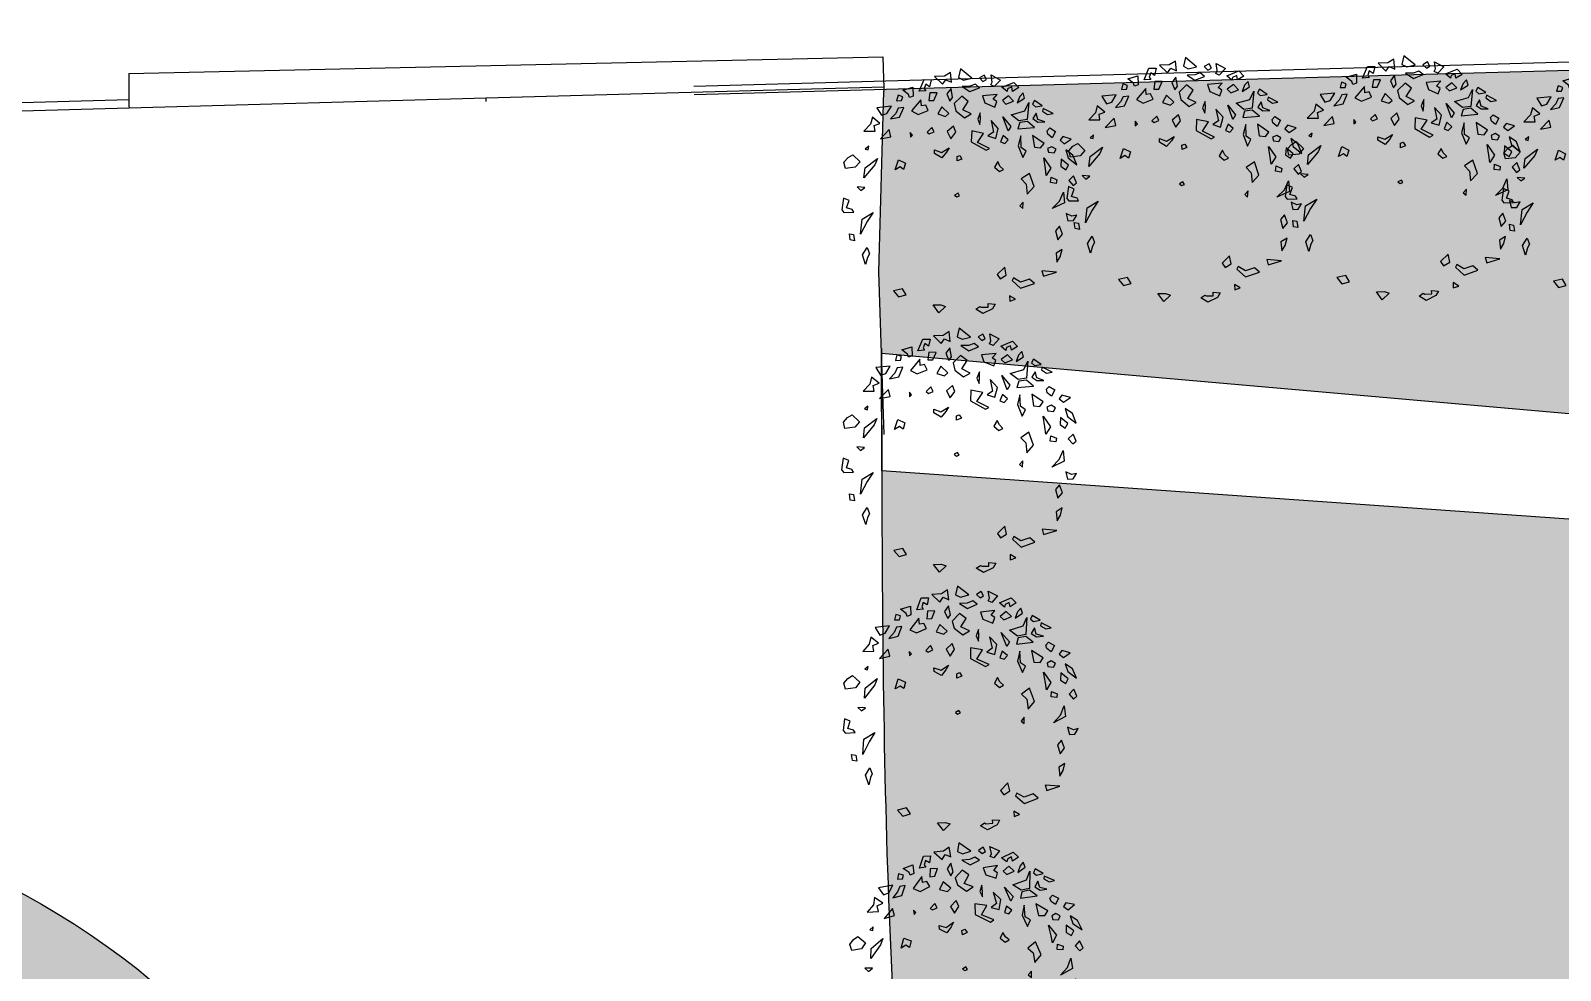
# Model space of a CAD drawing. Header units: inches. Extents: x 625 to 2719, y 1 to 1360.
# Drawn here: x 925.42 to 963.91, y 707.89 to 731.52 of the extents above; entities that cross this region are included whole.
import ezdxf

# ---------------------------------------------------------------- set-up
doc = ezdxf.new("R2010")
doc.units = ezdxf.units.IN
doc.header["$MEASUREMENT"] = 0
doc.layers.add('CAY', color=94, linetype='Continuous')
doc.layers.add('DIENHOA', color=3, linetype='Continuous')

# ---------------------------------------------------------------- blocks, each defined once
blk = doc.blocks.new('Cay01-mb')
at = {"layer": 'DIENHOA'}
for p, q in [((-63.74867528708501, 1501.140836871338), (-139.6021761070849, 1457.920704871343)), ((-55.32049808708507, 1382.28610887134), (-63.74867528708501, 1501.140836871338)), ((56.92652151291486, 1540.493818871342), (28.9611723129151, 1436.31114687134)), ((189.0960311129149, 1425.505986871336), (56.92652151291486, 1540.493818871342)), ((-645.4537348870849, 1301.302018871334), (-522.137242887085, 1332.935432871338)), ((-578.371826887085, 1246.139568871338), (-645.4537348870849, 1301.302018871334)), ((-522.137242887085, 1332.935432871338), (-522.2921828870849, 1225.816774871339)), ((-449.095986887085, 1283.732330871338), (-385.9836416870849, 1423.247164871333)), ((-365.661431887085, 1367.167012871338), (-386.1384800870849, 1316.129014871338)), ((-386.1384800870849, 1316.129014871338), (-369.1775030870849, 1287.248198871333)), ((-385.9836416870849, 1423.247164871333), (-298.4248632870849, 1419.122712871336)), ((-321.5001790870849, 1334.924760871334), (-365.661431887085, 1367.167012871338)), ((-298.4248632870849, 1419.122712871336), (-321.5001790870849, 1334.924760871334)), ((-139.6021761070849, 1457.920704871343), (-257.5963444870849, 1457.920704871343)), ((-257.5963444870849, 1457.920704871343), (-164.8864918070849, 1360.676296871337)), ((-164.8864918070849, 1360.676296871337), (-122.7456362870848, 1414.701334871337)), ((-122.7456362870848, 1414.701334871337), (-55.32049808708507, 1382.28610887134)), ((-63.74867528708501, 1306.651766871335), (-114.317484487085, 1241.822076871336)), ((-46.89232088708513, 1198.602198871333), (-63.74867528708501, 1306.651766871335)), ((28.9611723129151, 1436.31114687134), (87.95815871291506, 1403.896174871341)), ((163.8116011129152, 1328.261324871339), (71.1018297129151, 1328.261324871339)), ((71.1018297129151, 1328.261324871339), (163.8116011129152, 1263.431888871339)), ((87.95815871291506, 1403.896174871341), (189.0960311129149, 1425.505986871336)), ((231.2371711129151, 1349.871644871339), (163.8116011129152, 1328.261324871339)), ((163.8116011129152, 1263.431888871339), (281.806031112915, 1306.651766871335)), ((281.806031112915, 1306.651766871335), (231.2371711129151, 1349.871644871339)), ((340.802865112915, 1457.920704871343), (281.806031112915, 1425.505986871336)), ((281.806031112915, 1425.505986871336), (323.9466631129151, 1382.28610887134)), ((323.9466631129151, 1382.28610887134), (366.087549112915, 1403.896174871341)), ((366.087549112915, 1403.896174871341), (340.802865112915, 1457.920704871343)), ((416.6564091129153, 1339.066484871335), (433.5126111129152, 1371.481456871334)), ((458.7970411129149, 1317.45667287134), (416.6564091129153, 1339.066484871335)), ((425.0846371129151, 1457.920704871343), (534.650585112915, 1393.091014871337)), ((433.5126111129152, 1371.481456871334), (425.0846371129151, 1457.920704871343)), ((534.650585112915, 1393.091014871337), (458.7970411129149, 1317.45667287134)), ((551.507041112915, 1306.651766871335), (694.7859011129149, 1360.676296871337)), ((610.504129112915, 1252.626728871335), (551.507041112915, 1306.651766871335)), ((669.5012171129151, 1306.651766871335), (618.9323571129148, 1285.04195487134)), ((677.9294451129149, 1252.626728871335), (669.5012171129151, 1306.651766871335)), ((753.7829891129154, 1295.846606871339), (677.9294451129149, 1252.626728871335)), ((694.7859011129149, 1360.676296871337), (753.7829891129154, 1295.846606871339)), ((-789.401884887085, 1111.512456871336), (-964.1688708870848, 1099.362874871338)), ((-845.636976887085, 1024.716338871338), (-789.401884887085, 1111.512456871336)), ((-705.0497548870849, 1241.705744871339), (-723.8465168870849, 1177.068332871342)), ((-723.8465168870849, 1177.068332871342), (-663.487226887085, 1176.305062871339)), ((-648.9696028870849, 1221.383458871336), (-705.0497548870849, 1241.705744871339)), ((-663.487226887085, 1176.305062871339), (-648.9696028870849, 1221.383458871336)), ((-567.370324887085, 1211.299404871337), (-578.371826887085, 1246.139568871338)), ((-522.2921828870849, 1225.816774871339), (-567.370324887085, 1211.299404871337)), ((-429.6911488870851, 1180.89357287134), (-547.202724887085, 1048.101356871339)), ((-369.1775030870849, 1287.248198871333), (-449.095986887085, 1283.732330871338)), ((-427.247668887085, 1106.934614871338), (-429.6911488870851, 1180.89357287134)), ((-374.528927487085, 1113.811918871339), (-427.247668887085, 1106.934614871338)), ((-346.566296087085, 1050.091446871338), (-374.528927487085, 1113.811918871339)), ((-319.0573086870847, 1260.966564871334), (-334.492228287085, 1169.128800871338)), ((-334.492228287085, 1169.128800871338), (-274.133116087085, 1168.365530871335)), ((-231.4985048870849, 1256.842366871337), (-319.0573086870847, 1260.966564871334)), ((-274.133116087085, 1168.365530871335), (-231.4985048870849, 1256.842366871337)), ((-114.317484487085, 1241.822076871336), (-80.60480108708498, 1155.382320871337)), ((-80.60480108708498, 1155.382320871337), (-46.89232088708513, 1198.602198871333)), ((62.67385571291516, 1209.407358871336), (-30.03599188708517, 1122.967602871337)), ((-30.03599188708517, 1122.967602871337), (-13.17984068708506, 1036.527846871337)), ((138.5274251129151, 1144.577668871338), (62.67385571291516, 1209.407358871336)), ((71.1018297129151, 1047.332752871342), (138.5274251129151, 1144.577668871338)), ((492.5099531129149, 1220.212010871335), (315.5184351129149, 1209.407358871336)), ((315.5184351129149, 1209.407358871336), (340.802865112915, 1122.967602871337)), ((340.802865112915, 1122.967602871337), (458.7970411129149, 1068.943072871334)), ((441.940839112915, 1166.18748087134), (492.5099531129149, 1220.212010871335)), ((484.0817251129151, 1133.772762871333), (441.940839112915, 1166.18748087134)), ((458.7970411129149, 1068.943072871334), (484.0817251129151, 1133.772762871333)), ((627.3605851129146, 1198.602198871333), (551.507041112915, 1144.577668871338)), ((551.507041112915, 1144.577668871338), (593.6476731129151, 1101.357790871341)), ((593.6476731129151, 1101.357790871341), (686.357165112915, 1133.772762871333)), ((618.9323571129148, 1285.04195487134), (610.504129112915, 1252.626728871335)), ((686.357165112915, 1133.772762871333), (627.3605851129146, 1198.602198871333)), ((762.2107091129146, 1187.797038871337), (728.4985591129152, 1112.16244287134)), ((728.4985591129152, 1112.16244287134), (821.2083051129152, 1166.18748087134)), ((804.3515951129152, 1231.017170871339), (762.2107091129146, 1187.797038871337)), ((821.2083051129152, 1166.18748087134), (804.3515951129152, 1231.017170871339)), ((821.2083051129152, 1014.918034871334), (871.7769111129151, 1112.16244287134)), ((871.7769111129151, 1112.16244287134), (846.4924811129154, 906.8684668713395)), ((939.2022271129154, 1133.772762871333), (913.9177971129152, 1090.552630871338)), ((1031.912227112915, 1068.943072871334), (939.2022271129154, 1133.772762871333)), ((-1021.671930887085, 986.2058748713389), (-1044.747322887085, 902.0081768713353)), ((-931.6695708870849, 908.1227188713383), (-1021.671930887085, 986.2058748713389)), ((-964.1688708870848, 1099.362874871338), (-910.274642887085, 1005.920084871337)), ((-910.274642887085, 1005.920084871337), (-845.636976887085, 1024.716338871338)), ((-738.5185728870848, 1024.87102487134), (-804.073940887085, 959.3151488713338)), ((-804.073940887085, 959.3151488713338), (-692.6769068870849, 979.029612871338)), ((-706.122142887085, 1087.828734871335), (-738.5185728870848, 1024.87102487134)), ((-639.8032508870847, 1093.024812871336), (-706.122142887085, 1087.828734871335)), ((-692.6769068870849, 979.029612871338), (-639.8032508870847, 1093.024812871336)), ((-547.202724887085, 1048.101356871339), (-468.201612887085, 1004.858110871333)), ((-468.201612887085, 1004.858110871333), (-346.566296087085, 1050.091446871338)), ((-181.742828427085, 1090.552630871338), (-232.3116350870851, 1004.113382871343)), ((-232.3116350870851, 1004.113382871343), (-139.6021761070849, 971.6981568713381)), ((-97.46115548708485, 1004.113382871343), (-181.742828427085, 1090.552630871338)), ((-139.6021761070849, 971.6981568713381), (-97.46115548708485, 1004.113382871343)), ((-13.17984068708506, 1036.527846871337), (87.95815871291506, 950.0883448713357)), ((172.239829112915, 993.3082228713392), (71.1018297129151, 1047.332752871342)), ((87.95815871291506, 950.0883448713357), (172.239829112915, 993.3082228713392)), ((281.806031112915, 1004.113382871343), (248.0933731129151, 928.4782788713419)), ((248.0933731129151, 928.4782788713419), (273.3778031129148, 863.648588871336)), ((273.3778031129148, 863.648588871336), (281.806031112915, 928.4782788713419)), ((281.806031112915, 928.4782788713419), (281.806031112915, 1004.113382871343)), ((551.507041112915, 950.0883448713357), (644.216787112915, 831.233870871336)), ((610.504129112915, 777.2093408713336), (551.507041112915, 950.0883448713357)), ((652.6450151129147, 971.6981568713381), (821.2083051129152, 1014.918034871334)), ((745.3547611129152, 896.063306871336), (652.6450151129147, 971.6981568713381)), ((913.9177971129152, 1090.552630871338), (947.6304551129151, 1058.137912871338)), ((956.0586831129149, 982.5033168713417), (913.9177971129152, 917.6736268713357)), ((947.6304551129151, 1058.137912871338), (1031.912227112915, 1068.943072871334)), ((972.9148851129148, 906.8684668713395), (956.0586831129149, 982.5033168713417)), ((1040.339947112915, 1036.527846871337), (1031.912227112915, 1004.113382871343)), ((1031.912227112915, 1004.113382871343), (1090.909315112915, 960.8929968713346)), ((1158.334377112915, 971.6981568713381), (1040.339947112915, 1036.527846871337)), ((1090.909315112915, 960.8929968713346), (1158.334377112915, 971.6981568713381)), ((-1044.747322887085, 902.0081768713353), (-1128.182258887085, 818.5734948713362)), ((-1128.182258887085, 818.5734948713362), (-993.8637568870848, 815.3667448713386)), ((-1002.267092887085, 883.3668628713422), (-931.6695708870849, 908.1227188713383)), ((-993.8637568870848, 815.3667448713386), (-1002.267092887085, 883.3668628713422)), ((-822.2829468870848, 831.233870871336), (-931.848894887085, 723.1843028713338)), ((-931.848894887085, 723.1843028713338), (-805.4267448870849, 744.7941148713362)), ((-805.4267448870849, 744.7941148713362), (-822.2829468870848, 831.233870871336)), ((-544.153708887085, 755.599020871341), (-569.438138887085, 788.0139928713397)), ((-569.438138887085, 788.0139928713397), (-569.438138887085, 733.98895487134)), ((-569.438138887085, 733.98895487134), (-544.153708887085, 755.599020871341)), ((-308.165153687085, 842.0387768713335), (-367.162317887085, 788.0139928713397)), ((-367.162317887085, 788.0139928713397), (-341.8778116870849, 766.4041808713373)), ((-341.8778116870849, 766.4041808713373), (-282.8808506870851, 788.0139928713397)), ((-282.8808506870851, 788.0139928713397), (-308.165153687085, 842.0387768713335)), ((-46.89232088708513, 852.8439368713371), (-122.7456362870848, 788.0139928713397)), ((-122.7456362870848, 788.0139928713397), (-80.60480108708498, 701.5744908713386)), ((-80.60480108708498, 701.5744908713386), (-21.60781468708478, 777.2093408713336)), ((-21.60781468708478, 777.2093408713336), (-46.89232088708513, 852.8439368713371)), ((172.239829112915, 788.0139928713397), (163.8116011129152, 658.3546128713351)), ((315.5184351129149, 755.599020871341), (172.239829112915, 788.0139928713397)), ((239.6651451129148, 647.5497068713375), (315.5184351129149, 755.599020871341)), ((433.5126111129152, 766.4041808713373), (366.087549112915, 723.1843028713338)), ((492.5099531129149, 809.6240588713408), (408.2281811129151, 906.8684668713395)), ((408.2281811129151, 906.8684668713395), (433.5126111129152, 766.4041808713373)), ((458.7970411129149, 690.7693308713351), (492.5099531129149, 809.6240588713408)), ((644.216787112915, 831.233870871336), (610.504129112915, 777.2093408713336)), ((753.7829891129154, 874.4537488713395), (728.4985591129152, 798.8188988713373)), ((728.4985591129152, 798.8188988713373), (930.7739991129151, 809.6240588713408)), ((846.4924811129154, 906.8684668713395), (745.3547611129152, 896.063306871336)), ((846.4924811129154, 885.2584008713384), (753.7829891129154, 874.4537488713395)), ((930.7739991129151, 809.6240588713408), (846.4924811129154, 885.2584008713384)), ((913.9177971129152, 917.6736268713357), (972.9148851129148, 874.4537488713395)), ((1057.196657112915, 874.4537488713395), (972.9148851129148, 906.8684668713395)), ((972.9148851129148, 874.4537488713395), (1057.196657112915, 874.4537488713395)), ((1082.481087112915, 766.4041808713373), (1116.193745112915, 798.8188988713373)), ((1090.909315112915, 723.1843028713338), (1082.481087112915, 766.4041808713373)), ((1116.193745112915, 798.8188988713373), (1183.619061112915, 755.599020871341)), ((1183.619061112915, 755.599020871341), (1141.477921112915, 679.9644248713375)), ((-1075.127754887085, 636.7445468713413), (-1117.268640887085, 604.3295748713354)), ((-1117.268640887085, 604.3295748713354), (-1083.555728887085, 593.5246688713378)), ((-1083.555728887085, 593.5246688713378), (-1075.127754887085, 636.7445468713413)), ((-282.8808506870851, 571.9148568713354), (-198.599154887085, 539.4998848713367)), ((-282.8808506870851, 528.6949788713391), (-282.8808506870851, 571.9148568713354)), ((-198.599154887085, 539.4998848713367), (-105.8893072870849, 593.5246688713378)), ((-105.8893072870849, 593.5246688713378), (-139.6021761070849, 539.4998848713367)), ((163.8116011129152, 658.3546128713351), (340.802865112915, 550.3050448713329)), ((382.9437511129154, 571.9148568713354), (239.6651451129148, 647.5497068713375)), ((340.802865112915, 550.3050448713329), (382.9437511129154, 571.9148568713354)), ((366.087549112915, 723.1843028713338), (458.7970411129149, 690.7693308713351)), ((551.507041112915, 723.1843028713338), (517.794383112915, 647.5497068713375)), ((517.794383112915, 647.5497068713375), (568.3632431129149, 625.9398948713351)), ((610.504129112915, 669.159264871334), (551.507041112915, 723.1843028713338)), ((568.3632431129149, 625.9398948713351), (610.504129112915, 669.159264871334)), ((762.2107091129146, 712.3796508713349), (728.4985591129152, 593.5246688713378)), ((728.4985591129152, 593.5246688713378), (779.0671651129151, 453.0603828713356)), ((762.2107091129146, 571.9148568713354), (762.2107091129146, 712.3796508713349)), ((821.2083051129152, 528.6949788713391), (762.2107091129146, 571.9148568713354)), ((1040.339947112915, 615.1347348713389), (905.489569112915, 712.3796508713349)), ((905.489569112915, 712.3796508713349), (922.346025112915, 571.9148568713354)), ((922.346025112915, 571.9148568713354), (998.199569112915, 561.1102048713365)), ((998.199569112915, 561.1102048713365), (1040.339947112915, 615.1347348713389)), ((1133.049693112915, 571.9148568713354), (1082.481087112915, 550.3050448713329)), ((1141.477921112915, 679.9644248713375), (1090.909315112915, 723.1843028713338)), ((1183.619061112915, 539.4998848713367), (1133.049693112915, 571.9148568713354)), ((1267.900325112915, 690.7693308713351), (1234.187667112915, 647.5497068713375)), ((1234.187667112915, 647.5497068713375), (1284.757035112915, 604.3295748713354)), ((1369.038553112915, 658.3546128713351), (1267.900325112915, 690.7693308713351)), ((1284.757035112915, 604.3295748713354), (1369.038553112915, 658.3546128713351)), ((-1378.541422887085, 453.0603828713356), (-1327.972562887085, 507.0851668713367)), ((-1361.685220887085, 377.426040871338), (-1378.541422887085, 453.0603828713356)), ((-1243.691044887085, 388.2306928713369), (-1361.685220887085, 377.426040871338)), ((-1327.972562887085, 507.0851668713367), (-1268.975474887085, 539.4998848713367)), ((-1268.975474887085, 539.4998848713367), (-1184.693702887085, 453.0603828713356)), ((-1184.693702887085, 453.0603828713356), (-1243.691044887085, 388.2306928713369)), ((-1007.702438887085, 409.840758871338), (-1142.552816887085, 258.5713128713396)), ((-1142.552816887085, 258.5713128713396), (-1125.696614887085, 377.426040871338)), ((-1125.696614887085, 377.426040871338), (-973.989780887085, 485.475608871333)), ((-973.989780887085, 485.475608871333), (-1007.702438887085, 409.840758871338)), ((-763.2858588870849, 345.0108148713407), (-721.1449728870849, 463.8652888713405)), ((-704.288770887085, 377.426040871338), (-763.2858588870849, 345.0108148713407)), ((-721.1449728870849, 463.8652888713405), (-636.8634548870848, 420.6456648713356)), ((-662.1478848870847, 345.0108148713407), (-704.288770887085, 377.426040871338)), ((-636.8634548870848, 420.6456648713356), (-662.1478848870847, 345.0108148713407)), ((-198.599154887085, 474.6704488713367), (-282.8808506870851, 528.6949788713391)), ((-139.6021761070849, 539.4998848713367), (-198.599154887085, 474.6704488713367)), ((-13.17984068708506, 485.475608871333), (20.53302051291507, 496.2802608713391)), ((-13.17984068708506, 431.4505708713332), (-13.17984068708506, 485.475608871333)), ((45.81752671291497, 453.0603828713356), (-13.17984068708506, 431.4505708713332)), ((20.53302051291507, 496.2802608713391), (45.81752671291497, 453.0603828713356)), ((475.653751112915, 409.840758871338), (433.5126111129152, 345.0108148713407)), ((500.9381811129151, 355.8159748713369), (475.653751112915, 409.840758871338)), ((779.0671651129151, 453.0603828713356), (821.2083051129152, 528.6949788713391)), ((1048.768429112915, 312.5960968713334), (1031.912227112915, 442.2552228713394)), ((1031.912227112915, 442.2552228713394), (1116.193745112915, 312.5960968713334)), ((1082.481087112915, 550.3050448713329), (1090.909315112915, 507.0851668713367)), ((1090.909315112915, 507.0851668713367), (1158.334377112915, 496.2802608713391)), ((1158.334377112915, 496.2802608713391), (1183.619061112915, 539.4998848713367)), ((1242.615895112915, 420.6456648713356), (1234.187667112915, 334.2061628713345)), ((1326.897667112915, 345.0108148713407), (1242.615895112915, 420.6456648713356)), ((1385.894755112915, 463.8652888713405), (1301.612983112915, 528.6949788713391)), ((1301.612983112915, 528.6949788713391), (1326.897667112915, 431.4505708713332)), ((1326.897667112915, 431.4505708713332), (1428.035641112915, 345.0108148713407)), ((1428.035641112915, 345.0108148713407), (1385.894755112915, 463.8652888713405)), ((433.5126111129152, 345.0108148713407), (492.5099531129149, 290.9862848713383)), ((492.5099531129149, 290.9862848713383), (543.0788131129148, 312.5960968713334)), ((543.0788131129148, 312.5960968713334), (500.9381811129151, 355.8159748713369)), ((854.9207091129151, 258.5713128713396), (753.7829891129154, 193.741368871335)), ((753.7829891129154, 193.741368871335), (812.780077112915, 128.911932871335)), ((905.489569112915, 96.49693547133938), (854.9207091129151, 258.5713128713396)), ((1057.196657112915, 226.1565948713396), (1048.768429112915, 312.5960968713334)), ((1116.193745112915, 312.5960968713334), (1057.196657112915, 226.1565948713396)), ((1107.765517112915, 139.7168388713326), (1116.193745112915, 204.5465288713385)), ((1116.193745112915, 204.5465288713385), (1183.619061112915, 172.1315568713399)), ((1234.187667112915, 334.2061628713345), (1293.185009112915, 290.9862848713383)), ((1293.185009112915, 290.9862848713383), (1326.897667112915, 345.0108148713407)), ((1385.894755112915, 215.3516888713348), (1326.897667112915, 161.326650871335)), ((1419.607667112915, 128.911932871335), (1385.894755112915, 215.3516888713348)), ((-1395.397878887085, 20.86241567133402), (-1420.682308887085, -119.6022767286631)), ((-1327.972562887085, -11.55227692866174), (-1395.397878887085, 20.86241567133402)), ((-1134.124842887085, 139.7168388713326), (-1226.834588887085, 150.5219988713361)), ((-1226.834588887085, 150.5219988713361), (-1184.693702887085, 107.3016128713425)), ((-1184.693702887085, 107.3016128713425), (-1134.124842887085, 139.7168388713326)), ((-13.17984068708506, 42.47194827134081), (-55.32049808708507, 20.86241567133402)), ((-55.32049808708507, 20.86241567133402), (-30.03599188708517, -0.7474979286635062)), ((-30.03599188708517, -0.7474979286635062), (3.67686931291496, 10.05725567133777)), ((3.67686931291496, 10.05725567133777), (-13.17984068708506, 42.47194827134081)), ((812.780077112915, 128.911932871335), (821.2083051129152, 10.05725567133777)), ((821.2083051129152, 10.05725567133777), (905.489569112915, 96.49693547133938)), ((1175.191087112915, 128.911932871335), (1107.765517112915, 139.7168388713326)), ((1183.619061112915, 172.1315568713399), (1175.191087112915, 128.911932871335)), ((1208.903237112915, -87.1873809286626), (1259.472351112915, 20.86241567133402)), ((1259.472351112915, 20.86241567133402), (1267.900325112915, -108.7971167286596)), ((1326.897667112915, 161.326650871335), (1377.466781112915, 96.49693547133938)), ((1377.466781112915, 96.49693547133938), (1419.607667112915, 128.911932871335)), ((-1420.682308887085, -119.6022767286631), (-1395.397878887085, -152.016956628664)), ((-1395.397878887085, -152.016956628664), (-1277.403702887085, -152.016956628664)), ((-1361.685220887085, -97.99215992866084), (-1327.972562887085, -11.55227692866174)), ((-1294.259904887085, -119.6022767286631), (-1361.685220887085, -97.99215992866084)), ((-1277.403702887085, -152.016956628664), (-1294.259904887085, -119.6022767286631)), ((-1176.265728887085, -238.456445928663), (-1041.415096887085, -162.8219108886624)), ((-1041.415096887085, -162.8219108886624), (-1117.268640887085, -270.8713163286666)), ((770.6389371129148, -87.1873809286626), (728.4985591129152, -130.4070354086653)), ((728.4985591129152, -130.4070354086653), (762.2107091129146, -162.8219108886624)), ((762.2107091129146, -162.8219108886624), (770.6389371129148, -87.1873809286626)), ((1116.193745112915, -173.6266797286662), (1208.903237112915, -87.1873809286626)), ((1267.900325112915, -108.7971167286596), (1116.193745112915, -173.6266797286662)), ((-1201.550158887085, -422.1408131286589), (-1176.265728887085, -238.456445928663)), ((-1117.268640887085, -270.8713163286666), (-1201.550158887085, -422.1408131286589)), ((1352.182097112915, -270.8713163286666), (1284.757035112915, -238.456445928663)), ((1284.757035112915, -238.456445928663), (1301.612983112915, -324.8961257286646)), ((1301.612983112915, -324.8961257286646), (1369.038553112915, -324.8961257286646)), ((1411.179439112915, -260.0665627286653), (1352.182097112915, -270.8713163286666)), ((1369.038553112915, -324.8961257286646), (1411.179439112915, -260.0665627286653)), ((-1327.972562887085, -486.9705031286649), (-1336.400790887085, -411.3359071286613)), ((-1336.400790887085, -411.3359071286613), (-1285.831676887085, -422.1408131286589)), ((-1277.403702887085, -497.7754091286624), (-1327.972562887085, -486.9705031286649)), ((-1285.831676887085, -422.1408131286589), (-1277.403702887085, -497.7754091286624)), ((1200.475517112915, -389.7258919286687), (1149.906149112915, -443.75087912866)), ((1149.906149112915, -443.75087912866), (1175.191087112915, -551.8001931286635)), ((1175.191087112915, -551.8001931286635), (1234.187667112915, -486.9705031286649)), ((1234.187667112915, -486.9705031286649), (1200.475517112915, -389.7258919286687)), ((-1184.693702887085, -670.6544131286646), (-1125.696614887085, -584.2151651286622)), ((-1150.981298887085, -789.509141128663), (-1184.693702887085, -670.6544131286646)), ((-1125.696614887085, -703.0693851286633), (-1150.981298887085, -789.509141128663)), ((-1125.696614887085, -584.2151651286622), (-1100.412184887085, -659.8497611286584)), ((-1100.412184887085, -659.8497611286584), (-1125.696614887085, -703.0693851286633)), ((1225.759693112915, -670.6544131286646), (1149.906149112915, -713.8745451286595)), ((1149.906149112915, -713.8745451286595), (1158.334377112915, -821.923859128663)), ((1200.475517112915, -757.094423128663), (1225.759693112915, -670.6544131286646)), ((526.2223571129152, -865.1437371286665), (433.5126111129152, -951.583493128659)), ((543.0788131129148, -962.3883991286639), (526.2223571129152, -865.1437371286665)), ((1149.906149112915, -940.7785871286615), (972.9148851129148, -919.1685211286676)), ((972.9148851129148, -919.1685211286676), (989.7713411129148, -983.9982111286663)), ((1158.334377112915, -821.923859128663), (1200.475517112915, -757.094423128663)), ((-712.7167448870849, -1092.04803312866), (-822.2829468870848, -1113.657845128662)), ((-670.5761128870851, -1167.682375128665), (-712.7167448870849, -1092.04803312866)), ((433.5126111129152, -951.583493128659), (467.2255231129147, -1005.60827712866)), ((467.2255231129147, -1005.60827712866), (543.0788131129148, -962.3883991286639)), ((627.3605851129146, -994.8033711286625), (610.504129112915, -1027.218089128663)), ((610.504129112915, -1027.218089128663), (711.6421031129148, -1124.46275112866)), ((711.6421031129148, -1048.828155128664), (627.3605851129146, -994.8033711286625)), ((821.2083051129152, -1016.413183128665), (711.6421031129148, -1048.828155128664)), ((711.6421031129148, -1124.46275112866), (880.2051391129153, -1070.43771312866)), ((880.2051391129153, -1070.43771312866), (821.2083051129152, -1016.413183128665)), ((989.7713411129148, -983.9982111286663), (1149.906149112915, -940.7785871286615)), ((-822.2829468870848, -1113.657845128662), (-763.2858588870849, -1189.292441128659)), ((-763.2858588870849, -1189.292441128659), (-670.5761128870851, -1167.682375128665)), ((576.7914711129151, -1210.902253128661), (576.7914711129151, -1275.731943128667)), ((644.216787112915, -1254.122131128664), (576.7914711129151, -1210.902253128661)), ((576.7914711129151, -1275.731943128667), (644.216787112915, -1254.122131128664)), ((-282.8808506870851, -1394.586417128667), (-350.3059888870851, -1297.342009128661)), ((-350.3059888870851, -1297.342009128661), (-257.5963444870849, -1297.342009128661)), ((-198.599154887085, -1318.951821128663), (-282.8808506870851, -1394.586417128667)), ((-257.5963444870849, -1297.342009128661), (-198.599154887085, -1318.951821128663)), ((163.8116011129152, -1362.171699128659), (214.3804611129151, -1329.756981128667)), ((248.0933731129151, -1416.196229128662), (163.8116011129152, -1362.171699128659)), ((214.3804611129151, -1329.756981128667), (231.2371711129151, -1340.561887128664)), ((231.2371711129151, -1340.561887128664), (315.5184351129149, -1340.561887128664)), ((366.087549112915, -1362.171699128659), (248.0933731129151, -1416.196229128662)), ((315.5184351129149, -1340.561887128664), (315.5184351129149, -1297.342009128661)), ((315.5184351129149, -1297.342009128661), (399.8002071129149, -1308.146915128658)), ((399.8002071129149, -1308.146915128658), (366.087549112915, -1362.171699128659))]:
    blk.add_line(p, q, dxfattribs=at)
blk = doc.blocks.new('CSDCS')
at = {"transparency": 33554541}
h = blk.add_hatch(color=3, dxfattribs=at)
h.dxf.hatch_style = 1
h.set_gradient(color1=(244, 238, 81), color2=(0, 255, 0), name='INVSPHERICAL')
h.paths.add_polyline_path([(260.0893752037045, 174.7442707496097), (235.0686407056637, 174.7152708014831), (235.0686983522755, 174.6655341411775), (234.8214930087524, 170.1220379009011), (234.8331172561293, 168.0777552501832), (260.0893752037045, 165.1823179529591)])
h = blk.add_hatch(color=3, dxfattribs=at)
h.dxf.hatch_style = 1
h.set_gradient(color1=(244, 238, 81), color2=(0, 255, 0), name='INVSPHERICAL')
edge = h.paths.add_edge_path()
edge.add_line((260.0893752037045, 162.6593395972155), (234.7629187160092, 165.1202945387594))
edge.add_spline(control_points=[(234.7629187160092, 165.1202945387594), (234.7356705163714, 163.9965382772083), (234.7107015837737, 162.8799054975691), (234.6124073634073, 157.5368360472187), (234.6022018318017, 153.410570567259), (234.8301543570069, 148.0480166668711), (234.9084360590259, 146.7042815231163), (235.1719473225976, 143.2946103165862), (235.4040023589378, 141.1272583183008), (235.7525672560969, 137.9183950745046), (235.8568794707944, 136.9634232893479), (235.9584220843772, 135.9904506022238)], knot_values=[3.0873537385946, 3.0873537385946, 3.0873537385946, 3.0873537385946, 6.486129038307347, 6.486129038307347, 19.45838711492204, 19.45838711492204, 23.85592732688746, 23.85592732688746, 30.7360058866758, 30.7360058866758, 33.57628425592564, 33.57628425592564, 33.57628425592564, 33.57628425592564], degree=3, periodic=0)
edge.add_spline(control_points=[(235.9584220843753, 135.9904506022235), (236.2530853993394, 135.132889946603), (236.5476026568895, 134.276168297669), (237.6818836183229, 130.9819966784721), (238.5245379826765, 128.5460196611951), (239.6082782324011, 125.4548724150466), (239.8343198127104, 124.8123609231707), (240.1882316281244, 123.8104210254921), (240.3148345767167, 123.4528071089803), (240.5703845838188, 122.7326424516497), (240.7017488842648, 122.3631492783483), (241.1029636000312, 121.2265728216643), (241.3800598239677, 120.4315327200932), (242.1275784782811, 118.1700452826486), (242.596824639335, 116.6288790720857), (243.3833174953816, 113.2833664756944), (243.7010859924048, 111.4756246878027), (243.8885360009217, 108.7750308228474), (243.9130003430846, 107.9992726981024), (243.8978984598543, 106.8796875024099), (243.887262817324, 106.5501115020419), (243.8560668013379, 105.915306922915), (243.8355659438257, 105.6063320726443), (243.7632089871659, 104.7045494122556), (243.7006359842053, 104.1368935935752), (243.5455035735595, 102.9218693112686), (243.4495228781252, 102.2942711173894), (243.3061767975469, 101.3977874914517), (243.2561318167564, 101.0937660731448), (243.1654712542795, 100.5419437833659), (243.1244105274618, 100.2915587348409), (243.0853221329551, 100.0470853361644), (243.0841325666576, 100.0396383176043), (243.0829439478439, 100.0321903870632)], knot_values=[1.161344606445147, 1.161344606445147, 1.161344606445147, 1.161344606445147, 3.9068626206525, 3.9068626206525, 11.7205878619575, 11.7205878619575, 13.76710520012647, 13.76710520012647, 14.90591122200719, 14.90591122200719, 16.04471724388791, 16.04471724388791, 18.32232928764935, 18.32232928764935, 22.22209849475573, 22.22209849475573, 26.12186770186212, 26.12186770186212, 27.63664645237425, 27.63664645237425, 28.25953392082864, 28.25953392082864, 28.88242138928303, 28.88242138928303, 30.12819632619182, 30.12819632619182, 31.7107820479247, 31.7107820479247, 32.58769823297128, 32.58769823297128, 33.38903136814992, 33.38903136814992, 33.41421037332471, 33.41421037332471, 33.41421037332471, 33.41421037332471], degree=3, periodic=0)
edge.add_arc((191.0877914115326, 107.8399891944684), 52.57810960362875, 285.03017889452804, 351.46004624979565, ccw=False)
edge.add_line((204.7227559917592, 57.06061000973273), (204.4819238260807, 47.56613585733852))
edge.add_line((204.4819238260807, 47.56613585733852), (214.7844334003621, 47.30480746222412))
edge.add_line((214.7844334003621, 47.30480746222412), (282.3169148434063, 78.19176372361238))
edge.add_line((282.3169148434063, 78.19176372361238), (281.7694171372282, 162.6593395972155))
edge.add_line((281.7694171372282, 162.6593395972155), (260.0893752037045, 162.6593395972155))
at = {"true_color": 0xfecc66}
h = blk.add_hatch(dxfattribs=at)
h.set_pattern_fill('HONEY', color=31, scale=2.700000000000012)
h.set_pattern_definition([(0, (-4796.704241097557, -554.5121418919018), (0.5062500000000023, 0.2922835737772493), [0.3375000000000015, -0.675000000000003]), (120, (-4796.704241097557, -554.5121418919018), (-0.5062500000000021, 0.2922835737772494), [0.3375000000000014, -0.6750000000000027]), (59.99999999999999, (-4796.704241097557, -554.5121418919018), (1.124100812432976e-16, 0.5845671475544988), [-0.675000000000003, 0.3375000000000015])])
edge = h.paths.add_edge_path()
edge.add_arc((174.6628919874559, 103.1251182671862), 50.50733973937027, 45.45283172461387, 63.30785258065248, ccw=False)
edge.add_line((210.0935991008328, 139.120345186797), (203.770013396131, 132.7162442265547))
edge.add_arc((174.6628919873919, 103.1251182669245), 41.50733973963865, 36.54491917271531, 45.47242960068712, ccw=False)
edge.add_line((208.009485283654, 127.8407806654011), (215.2502824175826, 133.1859749685613))
edge.add_arc((174.6628919874556, 103.1251182671868), 50.50733973936995, 12.180400370864788, 36.525321296594086, ccw=False)
edge.add_line((224.0332168925734, 113.7816836759498), (228.4241891645343, 107.9270539800029))
edge.add_spline(control_points=[(228.4241891645343, 107.9270539800027), (228.6736091308264, 110.8213764655864), (229.2976115656409, 118.0626382112534), (225.6657752404346, 132.7447003146921), (219.1651628373126, 158.9312840332758), (197.0597562203708, 159.6333091565491), (184.1926936274103, 160.0419343053257)], knot_values=[0, 0, 0, 0, 8.636852118990143, 21.60840867345316, 45.96981214357515, 79.90007253513454, 79.90007253513454, 79.90007253513454, 79.90007253513454], degree=3, periodic=0)
edge.add_line((184.1926936274103, 160.0419343053257), (168.317921864892, 160.0235348631481))
edge.add_line((168.317921864892, 160.0235348631481), (168.317921864892, 153.8316836759491))
edge.add_line((168.317921864892, 153.8316836759491), (174.6628919874556, 153.6324580065568))
edge.add_arc((174.6628919874556, 103.1251182671868), 50.50733973936996, 72.23536300867067, 90, ccw=False)
edge.add_line((190.073064774666, 151.2241613160507), (187.3135751951837, 142.6576297813448))
edge.add_arc((174.6628919873955, 103.1251182669219), 41.50733973963881, 63.327450456624774, 72.25496088458613, ccw=False)
edge.add_line((193.2951604110173, 140.2155189880236), (197.3506149915847, 148.2500403439731))
for p, q in [((216.0991203802532, 175.6161428079019), (216.0814598985453, 174.9539716287176)), ((216.0991203802532, 175.6161428079019), (235.067699089197, 175.5276838273701)), ((235.067699089197, 175.5276838273701), (235.0683385363318, 174.9759781168016)), ((216.0814598985453, 174.9539716287176), (123.1067524651507, 174.8462105358977)), ((209.9765111284287, 174.746895635051), (216.077195550205, 174.7539665518453)), ((216.0814598985453, 174.9539716287176), (216.077150991392, 174.7924112489853)), ((216.077150991392, 174.7924112489853), (216.077195550205, 174.7539665518453)), ((216.077195550205, 174.7539665518453), (225.068267765344, 174.7643875340057)), ((225.065865610829, 174.6743199178227), (225.068267765344, 174.7643875340057)), ((225.068267765344, 174.7643875340057), (235.0685703435047, 174.7759782511383)), ((280.7587067893119, 174.9682273966474), (230.2950630276837, 174.9097381843707)), ((230.2952948348566, 174.7097383187075), (280.7561560905069, 174.7682243059574)), ((235.0683385363318, 174.9759781168016), (235.0685703435047, 174.7759782511383)), ((235.0685703435047, 174.7759782511383), (235.0686983522755, 174.6655341411775)), ((234.8214930087524, 170.1220379009011), (235.0686983522755, 174.6655341411775)), ((234.8447415035062, 166.0334725994654), (234.8214930087524, 170.1220379009011))]:
    blk.add_line(p, q)
blk.add_lwpolyline([(260.0893752037045, 162.6593395972155), (234.7629187160092, 165.1202945387594), (234.8331172561293, 168.0777552501832), (260.0893752037045, 165.1823179529591)], close=True)
blk.add_open_spline([(234.8411042941279, 168.2001162046332), (234.7847971178517, 166.0312506290658), (234.7292385338706, 163.8875355636688), (234.6124073634073, 157.5368360472187), (234.6022018318017, 153.410570567259), (234.8301543570069, 148.0480166668711), (234.9084360590259, 146.7042815231163), (235.1719473225976, 143.2946103165862), (235.4040023589378, 141.1272583183008), (235.7525672560969, 137.9183950745046), (235.8568794707944, 136.9634232893479), (235.9584220843772, 135.9904506022238)], degree=3, knots=[0, 0, 0, 0, 6.486129038307347, 6.486129038307347, 19.45838711492204, 19.45838711492204, 23.85592732688746, 23.85592732688746, 30.7360058866758, 30.7360058866758, 33.57628425592564, 33.57628425592564, 33.57628425592564, 33.57628425592564])
blk.add_spline([(184.1926936274103, 160.0419343053257), (217.1058462789333, 151.7965034117249), (226.5105777534172, 129.3236546028846), (228.800019252978, 116.5557276104108), (228.4241891645343, 107.9270539800027)], degree=3)
at = {"layer": 'CAY', "xscale": 0.002084981519787696, "yscale": 0.002084981519787696, "zscale": 0.002084981519787696}
for p in [(236.8941281994439, 171.9612480024974), (242.5579211093818, 172.0959633631122), (248.0531837842891, 171.9949135675836), (253.4969802642036, 171.7570775012885)]:
    blk.add_blockref('Cay01-mb', p, dxfattribs=at)
at = {"layer": 'CAY'}
for p, xscale, yscale, zscale, rotation in [((236.7120136482254, 165.4458346685316), 0.002084981519787696, 0.002084981519787696, 0.002084981519787696, 0.4475900305957487), ((236.5713654003621, 158.9611310499843), 0.002084981519787697, 0.002084981519787697, 0.002084981519787697, 1.841283132722783), ((236.5755528907503, 152.5093742383365), 0.002084981519787696, 0.002084981519787696, 0.002084981519787696, 4.279942105750811)]:
    blk.add_blockref('Cay01-mb', p, dxfattribs=dict(at, xscale=xscale, yscale=yscale, zscale=zscale, rotation=rotation))

msp = doc.modelspace()

# ---------------------------------------------------------------- block references
at = {"rotation": 1.527748834508687}
msp.add_blockref('CSDCS', (716.558350248595, 549.1259155600226), dxfattribs=at)

doc.saveas('drawing.dxf')
